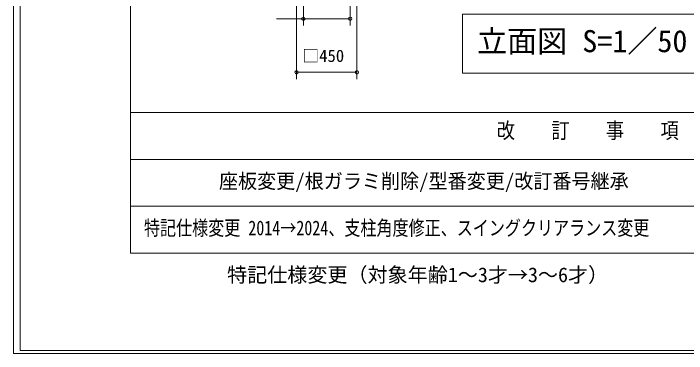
# Model space of a CAD drawing. Units: millimetres on the paper, scale 1:50. Extents: x 114 to 728, y 148 to 446.
# Drawn here: x 114.2 to 214.8, y 148.3 to 199.1 of the extents above; entities that cross this region are included whole.
import ezdxf
from ezdxf.enums import TextEntityAlignment as Align

# ---------------------------------------------------------------- set-up
doc = ezdxf.new("R2010")
doc.units = ezdxf.units.MM
doc.header["$PDMODE"] = 32
doc.header["$PDSIZE"] = 0.5
for name, color, linetype, lineweight in [('DEFPOINTS_3', 7, 'Continuous', 0), ('LY_2', 7, 'Continuous', 0), ('LY_5', 2, 'Continuous', 18), ('LY_6', 7, 'Continuous', 0)]:
    doc.layers.add(name, color=color, linetype=linetype, lineweight=lineweight)
doc.layers.add('LY_4', color=7, linetype='Continuous')
doc.styles.add('ＭＳ ゴシック', font='')
doc.styles.get('ＭＳ ゴシック').set_extended_font_data('MS Gothic')

# ---------------------------------------------------------------- blocks, each defined once
blk = doc.blocks.new('-021-_DOTBLANK')
at = {"color": 7, "linetype": 'Continuous', "lineweight": 0}
blk.add_line((-0.5, 0), (-1, 0), dxfattribs=at)
blk.add_circle((0, 0), 0.5, dxfattribs=at)

msp = doc.modelspace()

# ---------------------------------------------------------------- linework, layer by layer
at = {"layer": 'DEFPOINTS_3'}
for p, q in [((114.183, 445.319), (114.183, 148.319)), ((114.183, 148.319), (534.183, 148.319))]:
    msp.add_line(p, q, dxfattribs=at)
at = {"layer": 'LY_2'}
for p, q in [((131.683, 430.319), (131.683, 163.319)), ((131.683, 184.319), (516.683, 184.319)), ((131.683, 177.319), (273.183, 177.319)), ((131.683, 170.319), (273.183, 170.319)), ((131.683, 163.319), (516.683, 163.319))]:
    msp.add_line(p, q, dxfattribs=at)
at = {"layer": 'LY_5', "color": 7, "lineweight": 0}
for p, q in [((115.186, 445.681), (115.186, 148.76)), ((115.186, 148.76), (533.181, 148.76))]:
    msp.add_line(p, q, dxfattribs=at)
at = {"layer": 'LY_5', "color": 7}
for p, q in [((229.118, 198.987), (181.318, 198.987)), ((181.318, 198.987), (181.318, 190.187)), ((181.318, 190.187), (229.118, 190.187))]:
    msp.add_line(p, q, dxfattribs=at)
at = {"layer": 'LY_6'}
for p, q in [((157.518, 207.319), (157.518, 197.319)), ((164.518, 207.319), (164.518, 197.319)), ((156.518, 204.319), (156.518, 189.319)), ((165.518, 204.319), (165.518, 189.319)), ((157.518, 198.319), (153.518, 198.319)), ((157.518, 198.319), (154.261, 198.319)), ((164.518, 198.319), (157.518, 198.319)), ((165.518, 190.319), (156.518, 190.319))]:
    msp.add_line(p, q, dxfattribs=at)
for p in [(157.518, 198.319), (156.518, 190.319)]:
    msp.add_point(p, dxfattribs=at)

# ---------------------------------------------------------------- block references
at = {"layer": 'LY_6', "xscale": 0.5, "yscale": 0.5, "rotation": 180}
for p in [(157.518, 198.319), (156.518, 190.319)]:
    msp.add_blockref('-021-_DOTBLANK', p, dxfattribs=at)
at = {"layer": 'LY_6', "xscale": 0.5, "yscale": 0.5}
for p in [(164.518, 198.319), (165.518, 190.319)]:
    msp.add_blockref('-021-_DOTBLANK', p, dxfattribs=at)

# ---------------------------------------------------------------- texts
at = {"layer": 'LY_2', "style": 'ＭＳ ゴシック', "width": 0.85}
msp.add_text('改\u3000\u3000訂\u3000\u3000事\u3000\u3000項', height=2.346, dxfattribs=at).set_placement((186.433, 179.753), align=Align.BOTTOM_LEFT)
at = {"layer": 'LY_4', "style": 'ＭＳ ゴシック', "width": 0.8}
msp.add_text('特記仕様変更 2014→2024、支柱角度修正、スイングクリアランス変更', height=2.199, dxfattribs=at).set_placement((133.691, 165.319), align=Align.BOTTOM_LEFT)
at = {"layer": 'LY_4', "style": 'ＭＳ ゴシック'}
msp.add_text('特記仕様変更（対象年齢1～3才→3～6才）', height=2.199, dxfattribs=at).set_placement((146.119, 158.319), align=Align.BOTTOM_LEFT)
at = {"layer": 'LY_5', "color": 7, "style": 'ＭＳ ゴシック'}
msp.add_text('立面図 S=1／50', height=3.299, dxfattribs=at).set_placement((183.476, 192.337), align=Align.BOTTOM_LEFT)
at = {"layer": 'LY_5', "color": 7, "style": 'ＭＳ ゴシック', "width": 0.95}
msp.add_text('座板変更/根ガラミ削除/型番変更/改訂番号継承', height=2.199, dxfattribs=at).set_placement((144.905, 172.319), align=Align.BOTTOM_LEFT)
at = {"layer": 'LY_6', "style": 'ＭＳ ゴシック'}
msp.add_text('□450', height=1.833, dxfattribs=at).set_placement((157.38, 191.319), align=Align.BOTTOM_LEFT)

doc.saveas('drawing.dxf')
